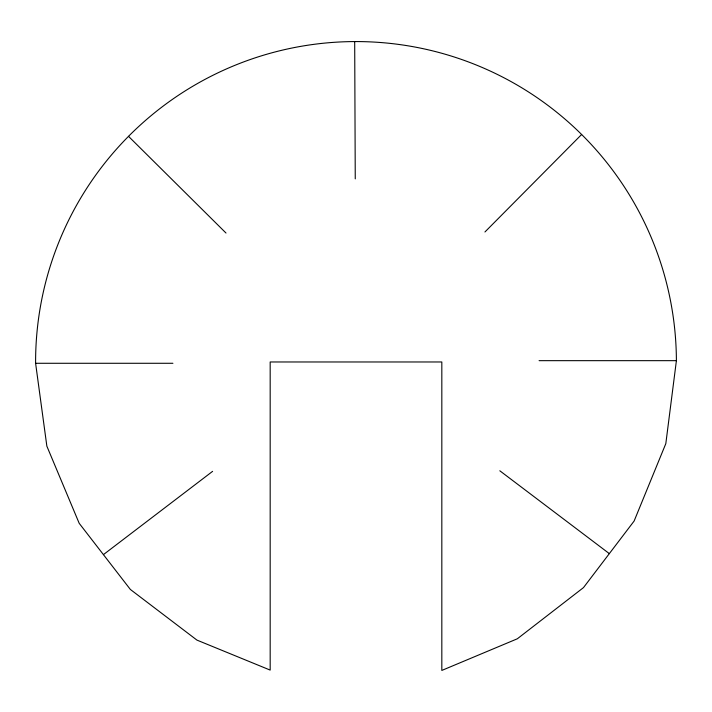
<?xml version="1.0" encoding="UTF-8"?>
<svg xmlns="http://www.w3.org/2000/svg" width="712" height="712" viewBox="0 0 712 712"><rect width="100%" height="100%" fill="white"/><g stroke="black" fill="none" stroke-linecap="round" stroke-linejoin="round"><path stroke-width="1.07" d="M676.4 360.664L665.818 443.629L634.125 521.033L583.484 587.605L517.33 638.789L441.823 670.428L441.823 361.972L270.177 361.972L270.177 670.09L196.93 640.097L130.367 589.456L79.183 523.302L46.858 446.157L35.6 363.28A320.4 320.4 0 0 1 354.692 41.572A320.4 320.4 0 0 1 676.4 360.664L539.082 360.664M484.934 231.978L581.633 134.488M103.418 554.63L212.603 471.353M35.6 363.28L172.918 363.28M499.824 470.783L609.33 553.625M128.516 136.339L226.007 233.038M354.692 41.572L355.252 178.881"/></g></svg>
